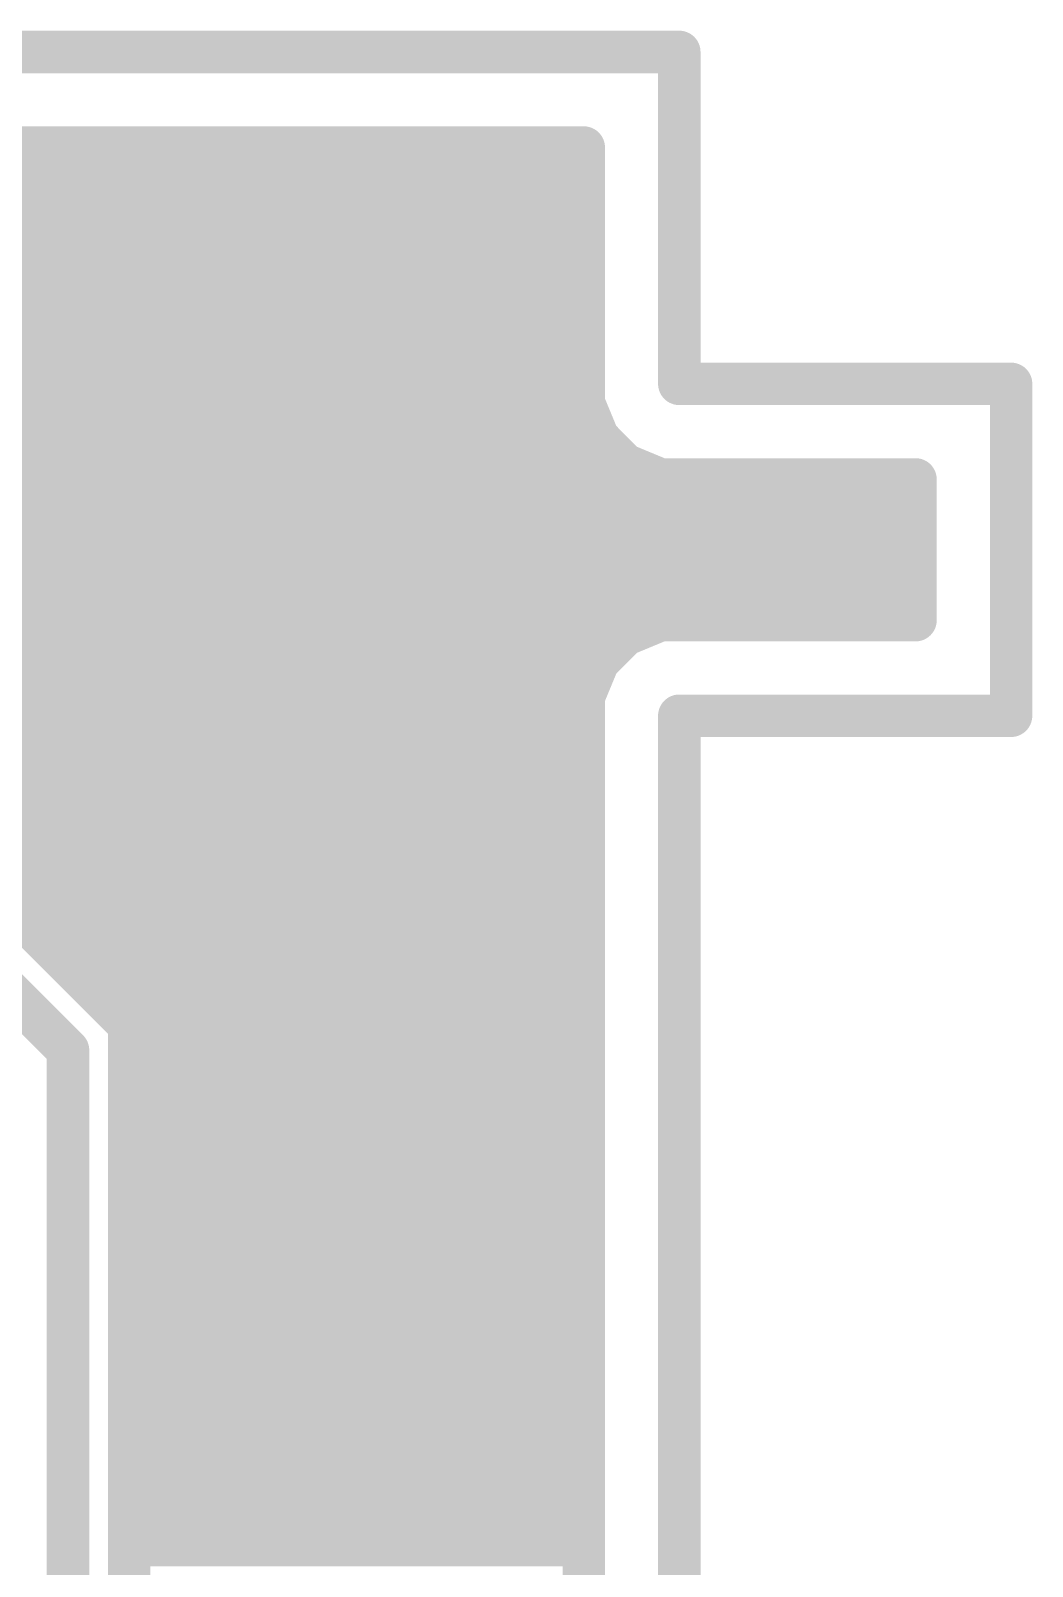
# Model space of a CAD drawing. Extents: x -22.4 to 22.4, y -27 to 9.2.
# Drawn here: x 12.79 to 22.38, y -5.49 to 9.2 of the extents above; entities that cross this region are included whole.
import ezdxf

# ---------------------------------------------------------------- set-up
doc = ezdxf.new("R2010")
doc.units = 0
doc.layers.add('16', color=175, linetype='CONTINUOUS')
doc.layers.add('20', color=7, linetype='CONTINUOUS')

msp = doc.modelspace()

# ---------------------------------------------------------------- linework, layer by layer
at = {"layer": '16', "const_width": 0.4064}
for points in [[(4.7832, 8.0856), (18.0856, 8.0856)], [(18.0856, 8.0856), (18.0856, 5.6431)], [(5.1521, 7.7216), (18.0856, 7.7216)], [(5.5641, 7.3152), (18.0856, 7.3152)], [(5.976, 6.9088), (18.0856, 6.9088)], [(6.3879, 6.5024), (18.0856, 6.5024)], [(6.7998, 6.096), (18.0856, 6.096)], [(7.2117, 5.6896), (18.0856, 5.6896)], [(18.0856, 5.6431), (18.2248, 5.307)], [(7.6236, 5.2832), (18.2486, 5.2832)], [(18.2248, 5.307), (18.482, 5.0498)], [(18.482, 5.0498), (18.8181, 4.9106)], [(11.107, 4.8768), (21.2606, 4.8768)], [(18.8181, 4.9106), (21.2606, 4.9106)], [(21.2606, 4.9106), (21.2606, 3.5644)], [(11.4536, 4.4704), (21.2606, 4.4704)], [(11.6162, 4.064), (21.2606, 4.064)], [(11.6162, 3.6576), (21.2606, 3.6576)], [(18.8181, 3.5644), (18.482, 3.4252)], [(21.2606, 3.5644), (18.8181, 3.5644)], [(18.482, 3.4252), (18.2248, 3.168)], [(11.4957, 3.2512), (18.308, 3.2512)], [(18.2248, 3.168), (18.0856, 2.8319)], [(11.2086, 2.8448), (18.0909, 2.8448)], [(18.0856, 2.8319), (18.0856, -18.0856)], [(5.0342, 2.4384), (18.0856, 2.4384)], [(11.1244, 2.032), (18.0856, 2.032)], [(11.8006, 1.6256), (18.0856, 1.6256)], [(13.7342, -0.308), (11.8842, 1.542)], [(13.15, -0.55), (11.3, 1.3)], [(12.207, 1.2192), (18.0856, 1.2192)], [(12.6134, 0.8128), (18.0856, 0.8128)], [(13.0198, 0.4064), (18.0856, 0.4064)], [(13.4262, 0), (18.0856, 0)], [(13.7342, -9.8887), (13.7342, -0.308)], [(13.7342, -0.4064), (18.0856, -0.4064)], [(13.15, -16.05), (13.15, -0.55)], [(13.7342, -0.8128), (18.0856, -0.8128)], [(13.7342, -1.2192), (18.0856, -1.2192)], [(13.7342, -1.6256), (18.0856, -1.6256)], [(13.7342, -2.032), (18.0856, -2.032)], [(13.7342, -2.4384), (18.0856, -2.4384)], [(13.7342, -2.8448), (18.0856, -2.8448)], [(13.7342, -3.2512), (18.0856, -3.2512)], [(13.7342, -3.6576), (18.0856, -3.6576)], [(13.7342, -4.064), (18.0856, -4.064)], [(13.7342, -4.4704), (18.0856, -4.4704)], [(13.7342, -4.8768), (18.0856, -4.8768)], [(13.7342, -5.2832), (18.0856, -5.2832)]]:
    msp.add_lwpolyline(points, dxfattribs=at)
at = {"layer": '16', "const_width": 0.2032}
for points in [[(18.1872, 8.0856, 1), (17.984, 8.0856)], [(18.0856, 7.984, 1), (18.0856, 8.1872)], [(18.0856, 7.62, 1), (18.0856, 7.8232)], [(18.0856, 7.2136, 1), (18.0856, 7.4168)], [(18.0856, 6.8072, 1), (18.0856, 7.0104)], [(18.0856, 6.4008, 1), (18.0856, 6.604)], [(18.0856, 5.9944, 1), (18.0856, 6.1976)], [(18.0856, 5.588, 1), (18.0856, 5.7912)], [(18.1795, 5.682, 1), (17.9917, 5.6042)], [(17.984, 5.6431, 1), (18.1872, 5.6431)], [(18.2967, 5.3789, 1), (18.153, 5.2352)], [(18.1309, 5.2682, 1), (18.3187, 5.3459)], [(18.2486, 5.1816, 1), (18.2486, 5.3848)], [(18.5209, 5.1437, 1), (18.4432, 4.9559)], [(18.4102, 4.978, 1), (18.5539, 5.1217)], [(18.8181, 5.0122, 1), (18.8181, 4.809)], [(18.7792, 4.8167, 1), (18.857, 5.0045)], [(21.3622, 4.9106, 1), (21.159, 4.9106)], [(21.2606, 4.809, 1), (21.2606, 5.0122)], [(21.2606, 4.7752, 1), (21.2606, 4.9784)], [(21.2606, 4.3688, 1), (21.2606, 4.572)], [(21.2606, 3.9624, 1), (21.2606, 4.1656)], [(21.2606, 3.556, 1), (21.2606, 3.7592)], [(18.8181, 3.666, 1), (18.8181, 3.4628)], [(18.857, 3.4705, 1), (18.7792, 3.6583)], [(21.2606, 3.4628, 1), (21.2606, 3.666)], [(18.4432, 3.5191, 1), (18.5209, 3.3313)], [(18.5539, 3.3533, 1), (18.4102, 3.497)], [(21.159, 3.5644, 1), (21.3622, 3.5644)], [(18.308, 3.1496, 1), (18.308, 3.3528)], [(18.153, 3.2398, 1), (18.2967, 3.0961)], [(18.3187, 3.1291, 1), (18.1309, 3.2068)], [(18.1872, 2.8319, 1), (17.984, 2.8319)], [(17.9917, 2.8708, 1), (18.1795, 2.793)], [(18.0909, 2.7432, 1), (18.0909, 2.9464)], [(18.0856, 2.3368, 1), (18.0856, 2.54)], [(18.0856, 1.9304, 1), (18.0856, 2.1336)], [(18.0856, 1.524, 1), (18.0856, 1.7272)], [(18.0856, 1.1176, 1), (18.0856, 1.3208)], [(18.0856, 0.7112, 1), (18.0856, 0.9144)], [(13.0198, 0.508, 1), (13.0198, 0.3048)], [(18.0856, 0.3048, 1), (18.0856, 0.508)], [(13.4262, 0.1016, 1), (13.4262, -0.1016)], [(18.0856, -0.1016, 1), (18.0856, 0.1016)], [(13.8358, -0.308, 1), (13.6326, -0.308)], [(13.6624, -0.3799, 1), (13.806, -0.2362)], [(13.7342, -0.3048, 1), (13.7342, -0.508)], [(18.0856, -0.508, 1), (18.0856, -0.3048)], [(13.2516, -0.55, 1), (13.0484, -0.55)], [(13.0782, -0.6218, 1), (13.2218, -0.4782)], [(13.7342, -0.7112, 1), (13.7342, -0.9144)], [(18.0856, -0.9144, 1), (18.0856, -0.7112)], [(13.7342, -1.1176, 1), (13.7342, -1.3208)], [(18.0856, -1.3208, 1), (18.0856, -1.1176)], [(13.7342, -1.524, 1), (13.7342, -1.7272)], [(18.0856, -1.7272, 1), (18.0856, -1.524)], [(13.7342, -1.9304, 1), (13.7342, -2.1336)], [(18.0856, -2.1336, 1), (18.0856, -1.9304)], [(13.7342, -2.3368, 1), (13.7342, -2.54)], [(18.0856, -2.54, 1), (18.0856, -2.3368)], [(13.7342, -2.7432, 1), (13.7342, -2.9464)], [(18.0856, -2.9464, 1), (18.0856, -2.7432)], [(13.7342, -3.1496, 1), (13.7342, -3.3528)], [(18.0856, -3.3528, 1), (18.0856, -3.1496)], [(13.7342, -3.556, 1), (13.7342, -3.7592)], [(18.0856, -3.7592, 1), (18.0856, -3.556)], [(13.7342, -3.9624, 1), (13.7342, -4.1656)], [(18.0856, -4.1656, 1), (18.0856, -3.9624)], [(13.7342, -4.3688, 1), (13.7342, -4.572)], [(18.0856, -4.572, 1), (18.0856, -4.3688)], [(13.7342, -4.7752, 1), (13.7342, -4.9784)], [(18.0856, -4.9784, 1), (18.0856, -4.7752)], [(13.7342, -5.1816, 1), (13.7342, -5.3848)], [(18.0856, -5.3848, 1), (18.0856, -5.1816)]]:
    msp.add_lwpolyline(points, format="xyb", dxfattribs=at)
at = {"layer": '20', "const_width": 0.4064}
for points in [[(-19, 9), (19, 9)], [(19, 9), (19, 5.825)], [(19, 5.825), (22.175, 5.825)], [(22.175, 5.825), (22.175, 2.65)], [(19, -19), (19, 2.65)], [(19, 2.65), (22.175, 2.65)]]:
    msp.add_lwpolyline(points, dxfattribs=at)
at = {"layer": '20', "const_width": 0.2032}
for points in [[(19.1016, 9, 1), (18.8984, 9)], [(19, 8.8984, 1), (19, 9.1016)], [(19, 5.9266, 1), (19, 5.7234)], [(22.2766, 5.825, 1), (22.0734, 5.825)], [(22.175, 5.7234, 1), (22.175, 5.9266)], [(18.8984, 5.825, 1), (19.1016, 5.825)], [(19.1016, 2.65, 1), (18.8984, 2.65)], [(19, 2.7516, 1), (19, 2.5484)], [(22.175, 2.5484, 1), (22.175, 2.7516)], [(22.0734, 2.65, 1), (22.2766, 2.65)]]:
    msp.add_lwpolyline(points, format="xyb", dxfattribs=at)

doc.saveas('drawing.dxf')
